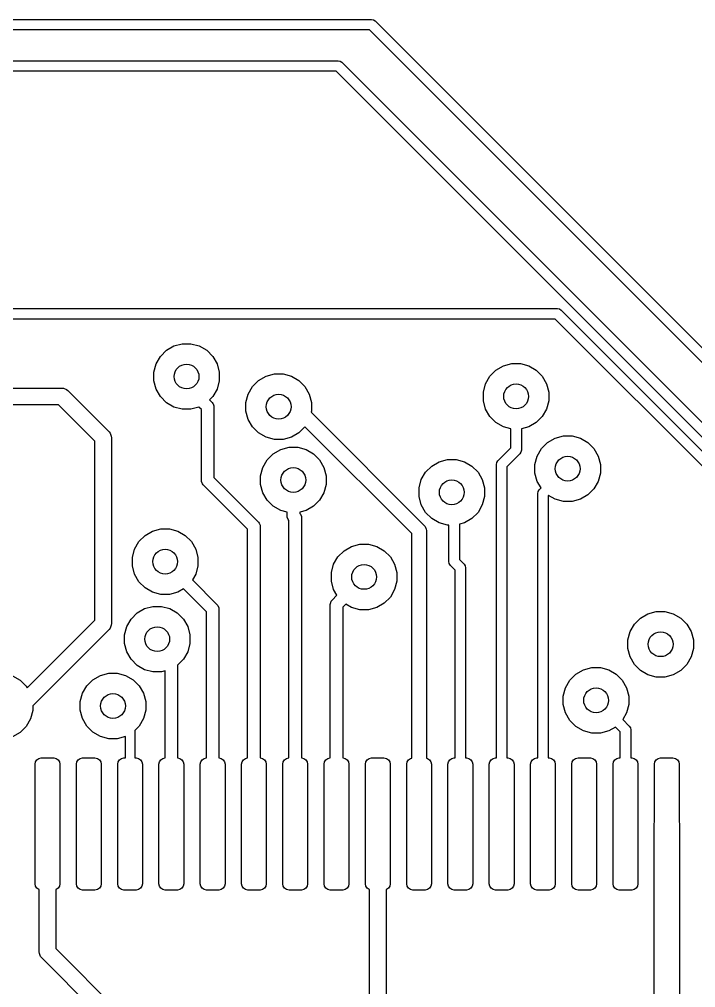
# Model space of a CAD drawing. Extents: x 0.98 to 8.13, y -3.46 to -0.83.
# Drawn here: x 4.8419 to 5.1643, y -2.3979 to -1.9365 of the extents above; entities that cross this region are included whole.
import ezdxf

# ---------------------------------------------------------------- set-up
doc = ezdxf.new("R2010")
doc.units = 0
doc.header["$MEASUREMENT"] = 0
doc.layers.add('BLACK', color=7, linetype='CONTINUOUS')

msp = doc.modelspace()

# ---------------------------------------------------------------- linework, layer by layer
at = {"layer": 'BLACK', "linetype": 'CONTINUOUS'}
for p, q in [((4.76181, -1.93648), (5.00984, -1.93648)), ((5.00984, -1.93648), (5.0108, -1.93667)), ((5.0108, -1.93667), (5.01161, -1.93721)), ((5.01161, -1.93721), (5.1975, -2.1231)), ((5.00881, -1.94148), (4.76181, -1.94148)), ((5.19397, -2.12664), (5.00881, -1.94148)), ((4.76181, -1.95616), (4.99395, -1.95616)), ((4.99395, -1.95616), (4.99491, -1.95635)), ((4.99491, -1.95635), (4.99572, -1.95689)), ((4.99572, -1.95689), (5.31673, -2.2779)), ((4.99292, -1.96116), (4.76181, -1.96116)), ((5.31246, -2.28071), (4.99292, -1.96116)), ((4.76181, -2.07427), (5.09843, -2.07427)), ((5.09843, -2.07427), (5.09938, -2.07446)), ((5.09938, -2.07446), (5.10019, -2.075)), ((5.10019, -2.075), (5.2872, -2.26201)), ((5.09739, -2.07927), (4.76181, -2.07927)), ((5.28293, -2.26482), (5.09739, -2.07927)), ((4.90913, -2.09707), (4.91203, -2.09417)), ((4.91203, -2.09417), (4.91559, -2.09211)), ((4.91559, -2.09211), (4.91957, -2.09105)), ((4.91957, -2.09105), (4.92368, -2.09105)), ((4.92368, -2.09105), (4.92765, -2.09211)), ((4.92765, -2.09211), (4.93121, -2.09417)), ((4.93121, -2.09417), (4.93411, -2.09707)), ((4.90707, -2.10063), (4.90913, -2.09707)), ((4.93411, -2.09707), (4.93617, -2.10063)), ((4.90601, -2.1046), (4.90707, -2.10063)), ((4.93617, -2.10063), (4.93723, -2.1046)), ((5.06625, -2.10655), (5.06915, -2.10365)), ((5.06915, -2.10365), (5.07271, -2.10159)), ((5.07271, -2.10159), (5.07668, -2.10053)), ((5.07668, -2.10053), (5.0808, -2.10053)), ((5.0808, -2.10053), (5.08477, -2.10159)), ((5.08477, -2.10159), (5.08833, -2.10365)), ((5.08833, -2.10365), (5.09123, -2.10655)), ((4.90601, -2.10872), (4.90601, -2.1046)), ((4.93723, -2.1046), (4.93723, -2.10872)), ((4.95306, -2.11148), (4.95596, -2.10857)), ((4.95596, -2.10857), (4.95952, -2.10651)), ((4.95952, -2.10651), (4.9635, -2.10545)), ((4.9635, -2.10545), (4.96761, -2.10545)), ((4.96761, -2.10545), (4.97158, -2.10651)), ((4.97158, -2.10651), (4.97514, -2.10857)), ((4.97514, -2.10857), (4.97804, -2.11148)), ((5.06419, -2.11012), (5.06625, -2.10655)), ((5.09123, -2.10655), (5.09329, -2.11012)), ((4.76162, -2.1122), (4.8622, -2.1122)), ((4.8622, -2.1122), (4.86297, -2.11228)), ((4.86297, -2.11228), (4.86439, -2.11287)), ((4.86439, -2.11287), (4.86499, -2.11336)), ((4.90707, -2.11269), (4.90601, -2.10872)), ((4.90913, -2.11625), (4.90707, -2.11269)), ((4.93617, -2.11269), (4.93411, -2.11625)), ((4.93723, -2.10872), (4.93617, -2.11269)), ((4.951, -2.11504), (4.95306, -2.11148)), ((4.97804, -2.11148), (4.9801, -2.11504)), ((5.06313, -2.11409), (5.06419, -2.11012)), ((5.09329, -2.11012), (5.09435, -2.11409)), ((4.86499, -2.11336), (4.88467, -2.13304)), ((4.91203, -2.11915), (4.90913, -2.11625)), ((4.93411, -2.11625), (4.93254, -2.11782)), ((4.94994, -2.11901), (4.951, -2.11504)), ((4.9801, -2.11504), (4.98116, -2.11901)), ((5.06313, -2.1182), (5.06313, -2.11409)), ((5.09435, -2.11409), (5.09435, -2.1182)), ((4.86057, -2.12008), (4.76162, -2.12008)), ((4.87795, -2.13746), (4.86057, -2.12008)), ((4.91559, -2.12121), (4.91203, -2.11915)), ((4.91957, -2.12227), (4.91559, -2.12121)), ((4.92368, -2.12227), (4.91957, -2.12227)), ((4.92749, -2.12125), (4.92368, -2.12227)), ((4.92868, -2.12245), (4.92749, -2.12125)), ((4.93254, -2.11782), (4.93381, -2.11909)), ((4.93381, -2.11909), (4.93418, -2.11954)), ((4.93418, -2.11954), (4.93427, -2.11976)), ((4.93427, -2.11976), (4.93463, -2.12062)), ((4.93463, -2.12062), (4.93468, -2.12121)), ((4.93468, -2.12121), (4.93468, -2.15485)), ((4.94994, -2.12312), (4.94994, -2.11901)), ((4.98116, -2.11901), (4.98116, -2.12312)), ((5.06419, -2.12217), (5.06313, -2.1182)), ((5.06625, -2.12573), (5.06419, -2.12217)), ((5.09329, -2.12217), (5.09123, -2.12573)), ((5.09435, -2.1182), (5.09329, -2.12217)), ((4.92868, -2.15609), (4.92868, -2.12245)), ((4.951, -2.12709), (4.94994, -2.12312)), ((4.98116, -2.12312), (4.98102, -2.12365)), ((4.98102, -2.12365), (5.03496, -2.17758)), ((5.06915, -2.12864), (5.06625, -2.12573)), ((5.09123, -2.12573), (5.08833, -2.12864)), ((4.95306, -2.13065), (4.951, -2.12709)), ((4.95596, -2.13356), (4.95306, -2.13065)), ((4.97804, -2.13065), (4.97514, -2.13356)), ((4.97807, -2.1306), (4.97804, -2.13065)), ((5.02898, -2.18151), (4.97807, -2.1306)), ((5.07271, -2.13069), (5.06915, -2.12864)), ((5.07624, -2.13164), (5.07271, -2.13069)), ((5.07624, -2.1407), (5.07624, -2.13164)), ((5.08477, -2.13069), (5.08124, -2.13164)), ((5.08124, -2.13164), (5.08124, -2.14173)), ((5.08833, -2.12864), (5.08477, -2.13069)), ((4.88467, -2.13304), (4.88516, -2.13364)), ((4.88516, -2.13364), (4.88516, -2.13364)), ((4.88516, -2.13364), (4.88575, -2.13506)), ((4.88575, -2.13506), (4.88583, -2.13583)), ((4.88583, -2.13583), (4.88583, -2.22441)), ((4.95952, -2.13561), (4.95596, -2.13356)), ((4.9635, -2.13668), (4.95952, -2.13561)), ((4.97158, -2.13561), (4.96761, -2.13668)), ((4.97514, -2.13356), (4.97158, -2.13561)), ((5.09376, -2.1381), (5.09732, -2.13604)), ((5.09732, -2.13604), (5.10129, -2.13498)), ((5.10129, -2.13498), (5.1054, -2.13498)), ((5.1054, -2.13498), (5.10937, -2.13604)), ((5.10937, -2.13604), (5.11293, -2.1381)), ((4.87795, -2.22278), (4.87795, -2.13746)), ((4.96761, -2.13668), (4.9635, -2.13668)), ((4.96652, -2.14144), (4.9705, -2.14038)), ((4.9705, -2.14038), (4.97461, -2.14038)), ((4.97461, -2.14038), (4.97858, -2.14144)), ((5.07008, -2.14685), (5.07624, -2.1407)), ((5.09085, -2.141), (5.09376, -2.1381)), ((5.11293, -2.1381), (5.11584, -2.141)), ((4.96006, -2.1464), (4.96296, -2.1435)), ((4.96296, -2.1435), (4.96652, -2.14144)), ((4.97858, -2.14144), (4.98214, -2.1435)), ((4.98214, -2.1435), (4.98504, -2.1464)), ((5.08051, -2.1435), (5.07435, -2.14966)), ((5.08105, -2.14269), (5.08051, -2.1435)), ((5.08124, -2.14173), (5.08105, -2.14269)), ((5.08105, -2.14269), (5.08105, -2.14269)), ((5.08773, -2.14854), (5.0888, -2.14456)), ((5.0888, -2.14456), (5.09085, -2.141)), ((5.11584, -2.141), (5.1179, -2.14456)), ((5.1179, -2.14456), (5.11896, -2.14854)), ((4.95694, -2.15394), (4.958, -2.14996)), ((4.958, -2.14996), (4.96006, -2.1464)), ((4.98504, -2.1464), (4.9871, -2.14996)), ((4.9871, -2.14996), (4.98816, -2.15394)), ((5.03559, -2.15224), (5.0385, -2.14933)), ((5.0385, -2.14933), (5.04206, -2.14728)), ((5.04206, -2.14728), (5.04603, -2.14621)), ((5.04603, -2.14621), (5.05014, -2.14621)), ((5.05014, -2.14621), (5.05411, -2.14728)), ((5.05411, -2.14728), (5.05767, -2.14933)), ((5.05767, -2.14933), (5.06058, -2.15224)), ((5.06935, -2.14862), (5.06954, -2.14767)), ((5.06935, -2.28839), (5.06935, -2.14862)), ((5.06954, -2.14767), (5.07008, -2.14685)), ((5.07435, -2.14966), (5.07435, -2.28839)), ((5.08773, -2.15265), (5.08773, -2.14854)), ((5.11896, -2.14854), (5.11896, -2.15265)), ((4.95694, -2.15805), (4.95694, -2.15394)), ((4.98816, -2.15394), (4.98816, -2.15805)), ((5.03353, -2.1558), (5.03559, -2.15224)), ((5.06058, -2.15224), (5.06263, -2.1558)), ((5.0888, -2.15662), (5.08773, -2.15265)), ((5.11896, -2.15265), (5.1179, -2.15662)), ((4.92874, -2.15668), (4.92868, -2.15609)), ((4.92919, -2.15776), (4.92874, -2.15668)), ((4.92956, -2.15822), (4.92919, -2.15776)), ((4.95074, -2.17939), (4.92956, -2.15822)), ((4.93468, -2.15485), (4.95586, -2.17603)), ((4.958, -2.16202), (4.95694, -2.15805)), ((4.98816, -2.15805), (4.9871, -2.16202)), ((5.03247, -2.15977), (5.03353, -2.1558)), ((5.06263, -2.1558), (5.0637, -2.15977)), ((5.09062, -2.15978), (5.0888, -2.15662)), ((5.1179, -2.15662), (5.11584, -2.16018)), ((4.96006, -2.16558), (4.958, -2.16202)), ((4.9871, -2.16202), (4.98504, -2.16558)), ((5.03247, -2.16388), (5.03247, -2.15977)), ((5.03353, -2.16785), (5.03247, -2.16388)), ((5.0637, -2.16388), (5.06263, -2.16785)), ((5.0637, -2.15977), (5.0637, -2.16388)), ((5.08904, -2.1624), (5.08923, -2.16144)), ((5.08904, -2.28839), (5.08904, -2.1624)), ((5.08923, -2.16144), (5.08977, -2.16063)), ((5.08977, -2.16063), (5.09062, -2.15978)), ((5.09416, -2.16331), (5.09404, -2.16344)), ((5.09404, -2.16344), (5.09404, -2.28839)), ((5.09732, -2.16514), (5.09416, -2.16331)), ((5.11293, -2.16308), (5.10937, -2.16514)), ((5.11584, -2.16018), (5.11293, -2.16308)), ((4.96296, -2.16848), (4.96006, -2.16558)), ((4.96652, -2.17054), (4.96296, -2.16848)), ((4.98214, -2.16848), (4.97858, -2.17054)), ((4.98504, -2.16558), (4.98214, -2.16848)), ((5.03559, -2.17141), (5.03353, -2.16785)), ((5.06263, -2.16785), (5.06058, -2.17141)), ((5.10129, -2.1662), (5.09732, -2.16514)), ((5.1054, -2.1662), (5.10129, -2.1662)), ((5.10937, -2.16514), (5.1054, -2.1662)), ((4.96955, -2.17135), (4.96652, -2.17054)), ((4.96955, -2.17312), (4.96955, -2.17135)), ((4.96961, -2.1737), (4.96955, -2.17312)), ((4.97858, -2.17054), (4.97555, -2.17135)), ((4.97555, -2.17135), (4.97555, -2.17188)), ((4.97555, -2.17188), (4.97592, -2.17233)), ((4.97592, -2.17233), (4.97637, -2.17341)), ((5.0385, -2.17432), (5.03559, -2.17141)), ((5.06058, -2.17141), (5.05767, -2.17432)), ((4.95586, -2.17603), (4.95623, -2.17648)), ((4.95623, -2.17648), (4.95668, -2.17756)), ((4.95668, -2.17756), (4.95674, -2.17815)), ((4.97006, -2.17478), (4.96961, -2.1737)), ((4.97043, -2.17523), (4.97006, -2.17478)), ((4.97043, -2.2884), (4.97043, -2.17523)), ((4.97637, -2.17341), (4.97643, -2.17399)), ((4.97643, -2.17399), (4.97643, -2.2884)), ((5.03496, -2.17758), (5.03539, -2.17811)), ((5.04206, -2.17637), (5.0385, -2.17432)), ((5.04603, -2.17744), (5.04206, -2.17637)), ((5.04671, -2.17744), (5.04603, -2.17744)), ((5.04671, -2.19488), (5.04671, -2.17744)), ((5.05411, -2.17637), (5.05171, -2.17702)), ((5.05171, -2.17702), (5.05171, -2.19385)), ((5.05767, -2.17432), (5.05411, -2.17637)), ((4.89892, -2.1853), (4.90183, -2.18239)), ((4.90183, -2.18239), (4.90539, -2.18033)), ((4.90539, -2.18033), (4.90936, -2.17927)), ((4.90936, -2.17927), (4.91347, -2.17927)), ((4.91347, -2.17927), (4.91744, -2.18033)), ((4.91744, -2.18033), (4.921, -2.18239)), ((4.921, -2.18239), (4.92391, -2.1853)), ((4.95074, -2.2884), (4.95074, -2.17939)), ((4.95674, -2.17815), (4.95674, -2.2884)), ((5.02898, -2.28849), (5.02898, -2.18151)), ((5.03539, -2.17811), (5.03591, -2.17937)), ((5.03591, -2.17937), (5.03598, -2.18006)), ((5.03598, -2.18006), (5.03598, -2.28849)), ((4.89687, -2.18886), (4.89892, -2.1853)), ((4.92391, -2.1853), (4.92597, -2.18886)), ((5.00026, -2.18761), (5.00423, -2.18655)), ((5.00423, -2.18655), (5.00834, -2.18655)), ((5.00834, -2.18655), (5.01231, -2.18761)), ((4.8958, -2.19283), (4.89687, -2.18886)), ((4.92597, -2.18886), (4.92703, -2.19283)), ((4.99379, -2.19258), (4.9967, -2.18967)), ((4.9967, -2.18967), (5.00026, -2.18761)), ((5.01231, -2.18761), (5.01587, -2.18967)), ((5.01587, -2.18967), (5.01878, -2.19258)), ((4.8958, -2.19694), (4.8958, -2.19283)), ((4.92703, -2.19283), (4.92703, -2.19694)), ((4.99067, -2.20011), (4.99173, -2.19614)), ((4.99173, -2.19614), (4.99379, -2.19258)), ((5.01878, -2.19258), (5.02083, -2.19614)), ((5.02083, -2.19614), (5.0219, -2.20011)), ((5.0469, -2.19584), (5.04671, -2.19488)), ((5.04744, -2.19665), (5.0469, -2.19584)), ((5.05171, -2.19385), (5.05393, -2.19607)), ((5.05393, -2.19607), (5.05448, -2.19688)), ((4.89687, -2.20091), (4.8958, -2.19694)), ((4.92703, -2.19694), (4.92597, -2.20091)), ((4.99067, -2.20422), (4.99067, -2.20011)), ((5.0219, -2.20011), (5.0219, -2.20422)), ((5.04967, -2.19887), (5.04744, -2.19665)), ((5.04967, -2.28839), (5.04967, -2.19887)), ((5.05448, -2.19688), (5.05467, -2.19783)), ((5.05467, -2.19783), (5.05467, -2.28839)), ((4.89892, -2.20447), (4.89687, -2.20091)), ((4.90183, -2.20738), (4.89892, -2.20447)), ((4.92597, -2.20091), (4.9244, -2.20362)), ((4.9244, -2.20362), (4.93618, -2.2154)), ((4.99173, -2.20819), (4.99067, -2.20422)), ((5.0219, -2.20422), (5.02083, -2.20819)), ((4.90539, -2.20943), (4.90183, -2.20738)), ((4.90936, -2.2105), (4.90539, -2.20943)), ((4.91744, -2.20943), (4.91347, -2.2105)), ((4.92016, -2.20786), (4.91744, -2.20943)), ((4.93106, -2.21876), (4.92016, -2.20786)), ((4.9933, -2.2109), (4.99173, -2.20819)), ((5.02083, -2.20819), (5.01878, -2.21175)), ((4.91347, -2.2105), (4.90936, -2.2105)), ((4.99017, -2.21475), (4.99062, -2.21367)), ((4.99062, -2.21367), (4.99099, -2.21322)), ((4.99099, -2.21322), (4.9933, -2.2109)), ((5.01587, -2.21466), (5.01231, -2.21671)), ((5.01878, -2.21175), (5.01587, -2.21466)), ((4.89805, -2.21932), (4.90161, -2.21727)), ((4.90161, -2.21727), (4.90558, -2.2162)), ((4.90558, -2.2162), (4.90969, -2.2162)), ((4.90969, -2.2162), (4.91366, -2.21727)), ((4.91366, -2.21727), (4.91722, -2.21932)), ((4.93106, -2.2884), (4.93106, -2.21876)), ((4.93618, -2.2154), (4.93655, -2.21585)), ((4.93655, -2.21585), (4.937, -2.21693)), ((4.937, -2.21693), (4.93706, -2.21752)), ((4.93706, -2.21752), (4.93706, -2.2884)), ((4.99011, -2.21534), (4.99017, -2.21475)), ((4.99011, -2.2884), (4.99011, -2.21534)), ((4.99754, -2.21515), (4.99611, -2.21658)), ((4.99611, -2.21658), (4.99611, -2.2884)), ((5.00026, -2.21671), (4.99754, -2.21515)), ((5.00423, -2.21778), (5.00026, -2.21671)), ((5.00834, -2.21778), (5.00423, -2.21778)), ((5.01231, -2.21671), (5.00834, -2.21778)), ((5.14161, -2.2197), (5.14558, -2.21864)), ((5.14558, -2.21864), (5.14969, -2.21864)), ((5.14969, -2.21864), (5.15366, -2.2197)), ((4.84567, -2.25506), (4.87795, -2.22278)), ((4.89308, -2.22579), (4.89514, -2.22223)), ((4.89514, -2.22223), (4.89805, -2.21932)), ((4.91722, -2.21932), (4.92013, -2.22223)), ((4.92013, -2.22223), (4.92218, -2.22579)), ((5.13514, -2.22467), (5.13805, -2.22176)), ((5.13805, -2.22176), (5.14161, -2.2197)), ((5.15366, -2.2197), (5.15722, -2.22176)), ((5.15722, -2.22176), (5.16013, -2.22467)), ((4.88467, -2.22719), (4.84829, -2.26358)), ((4.88516, -2.2266), (4.88467, -2.22719)), ((4.88575, -2.22518), (4.88516, -2.2266)), ((4.88583, -2.22441), (4.88575, -2.22518)), ((4.89202, -2.22976), (4.89308, -2.22579)), ((4.92218, -2.22579), (4.92325, -2.22976)), ((5.13202, -2.2322), (5.13309, -2.22823)), ((5.13309, -2.22823), (5.13514, -2.22467)), ((5.16013, -2.22467), (5.16219, -2.22823)), ((5.16219, -2.22823), (5.16325, -2.2322)), ((4.89202, -2.23387), (4.89202, -2.22976)), ((4.92325, -2.22976), (4.92325, -2.23387)), ((5.13202, -2.23631), (5.13202, -2.2322)), ((5.16325, -2.2322), (5.16325, -2.23631)), ((4.89308, -2.23784), (4.89202, -2.23387)), ((4.92325, -2.23387), (4.92218, -2.23784)), ((5.13309, -2.24028), (5.13202, -2.23631)), ((5.16325, -2.23631), (5.16219, -2.24028)), ((4.89514, -2.2414), (4.89308, -2.23784)), ((4.89805, -2.24431), (4.89514, -2.2414)), ((4.92013, -2.2414), (4.91737, -2.24416)), ((4.92218, -2.23784), (4.92013, -2.2414)), ((5.13514, -2.24384), (5.13309, -2.24028)), ((5.16219, -2.24028), (5.16013, -2.24384)), ((4.90161, -2.24636), (4.89805, -2.24431)), ((4.90558, -2.24743), (4.90161, -2.24636)), ((4.91137, -2.24698), (4.90969, -2.24743)), ((4.91137, -2.2884), (4.91137, -2.24698)), ((4.91737, -2.24416), (4.91737, -2.2884)), ((5.10729, -2.24847), (5.11085, -2.24642)), ((5.11085, -2.24642), (5.11482, -2.24535)), ((5.11482, -2.24535), (5.11893, -2.24535)), ((5.11893, -2.24535), (5.1229, -2.24642)), ((5.1229, -2.24642), (5.12646, -2.24847)), ((5.13805, -2.24675), (5.13514, -2.24384)), ((5.14161, -2.2488), (5.13805, -2.24675)), ((5.15722, -2.24675), (5.15366, -2.2488)), ((5.16013, -2.24384), (5.15722, -2.24675)), ((4.8387, -2.24923), (4.84226, -2.25129)), ((4.84226, -2.25129), (4.84517, -2.25419)), ((4.87405, -2.25406), (4.87695, -2.25115)), ((4.87695, -2.25115), (4.88051, -2.2491)), ((4.88051, -2.2491), (4.88449, -2.24803)), ((4.88449, -2.24803), (4.8886, -2.24803)), ((4.8886, -2.24803), (4.89257, -2.2491)), ((4.89257, -2.2491), (4.89613, -2.25115)), ((4.89613, -2.25115), (4.89903, -2.25406)), ((4.90969, -2.24743), (4.90558, -2.24743)), ((5.10233, -2.25494), (5.10438, -2.25138)), ((5.10438, -2.25138), (5.10729, -2.24847)), ((5.12646, -2.24847), (5.12937, -2.25138)), ((5.12937, -2.25138), (5.13142, -2.25494)), ((5.14558, -2.24987), (5.14161, -2.2488)), ((5.14969, -2.24987), (5.14558, -2.24987)), ((5.15366, -2.2488), (5.14969, -2.24987)), ((4.84517, -2.25419), (4.84567, -2.25506)), ((4.87199, -2.25762), (4.87405, -2.25406)), ((4.89903, -2.25406), (4.90109, -2.25762)), ((5.10126, -2.25891), (5.10233, -2.25494)), ((5.13142, -2.25494), (5.13249, -2.25891)), ((4.87093, -2.26159), (4.87199, -2.25762)), ((4.90109, -2.25762), (4.90215, -2.26159)), ((5.10126, -2.26302), (5.10126, -2.25891)), ((5.13249, -2.25891), (5.13249, -2.26302)), ((4.84829, -2.26358), (4.84829, -2.26584)), ((4.87093, -2.2657), (4.87093, -2.26159)), ((4.90215, -2.26159), (4.90215, -2.2657)), ((5.10233, -2.26699), (5.10126, -2.26302)), ((5.13249, -2.26302), (5.13142, -2.26699)), ((4.84723, -2.26981), (4.84517, -2.27337)), ((4.84829, -2.26584), (4.84723, -2.26981)), ((4.87199, -2.26967), (4.87093, -2.2657)), ((4.87405, -2.27324), (4.87199, -2.26967)), ((4.90109, -2.26967), (4.89903, -2.27324)), ((4.90215, -2.2657), (4.90109, -2.26967)), ((5.10438, -2.27055), (5.10233, -2.26699)), ((5.13142, -2.26699), (5.1296, -2.27015)), ((4.84517, -2.27337), (4.84226, -2.27627)), ((4.87695, -2.27614), (4.87405, -2.27324)), ((4.89903, -2.27324), (4.89694, -2.27533)), ((5.10729, -2.27346), (5.10438, -2.27055)), ((5.11085, -2.27552), (5.10729, -2.27346)), ((5.12606, -2.27369), (5.1229, -2.27552)), ((5.12841, -2.27603), (5.12606, -2.27369)), ((5.1296, -2.27015), (5.13267, -2.27323)), ((5.13267, -2.27323), (5.13322, -2.27404)), ((5.13322, -2.27404), (5.13341, -2.275)), ((4.84226, -2.27627), (4.8387, -2.27833)), ((4.88051, -2.2782), (4.87695, -2.27614)), ((4.88449, -2.27926), (4.88051, -2.2782)), ((4.8886, -2.27926), (4.88449, -2.27926)), ((4.89244, -2.27823), (4.8886, -2.27926)), ((4.89244, -2.28839), (4.89244, -2.27823)), ((4.89694, -2.27533), (4.89694, -2.28839)), ((5.11482, -2.27658), (5.11085, -2.27552)), ((5.11893, -2.27658), (5.11482, -2.27658)), ((5.1229, -2.27552), (5.11893, -2.27658)), ((5.12841, -2.28839), (5.12841, -2.27603)), ((5.13341, -2.275), (5.13341, -2.28839)), ((4.85123, -2.28861), (4.85236, -2.28839)), ((4.85236, -2.28839), (4.85827, -2.28839)), ((4.85827, -2.28839), (4.8594, -2.28861)), ((4.87092, -2.28861), (4.87205, -2.28839)), ((4.87205, -2.28839), (4.87795, -2.28839)), ((4.87795, -2.28839), (4.87908, -2.28861)), ((4.8906, -2.28861), (4.89173, -2.28839)), ((4.89173, -2.28839), (4.89244, -2.28839)), ((4.89694, -2.28839), (4.89764, -2.28839)), ((4.89764, -2.28839), (4.89877, -2.28861)), ((4.91029, -2.28861), (4.91137, -2.2884)), ((4.91737, -2.2884), (4.91845, -2.28861)), ((4.92997, -2.28861), (4.93106, -2.2884)), ((4.93706, -2.2884), (4.93814, -2.28861)), ((4.94966, -2.28861), (4.95074, -2.2884)), ((4.95674, -2.2884), (4.95782, -2.28861)), ((4.96934, -2.28861), (4.97043, -2.2884)), ((4.97643, -2.2884), (4.97751, -2.28861)), ((4.98903, -2.28861), (4.99011, -2.2884)), ((4.99611, -2.2884), (4.99719, -2.28861)), ((5.00871, -2.28861), (5.00984, -2.28839)), ((5.00984, -2.28839), (5.01575, -2.28839)), ((5.01575, -2.28839), (5.01688, -2.28861)), ((5.0284, -2.28861), (5.02898, -2.28849)), ((5.03598, -2.28849), (5.03656, -2.28861)), ((5.04808, -2.28861), (5.04921, -2.28839)), ((5.04921, -2.28839), (5.04967, -2.28839)), ((5.05467, -2.28839), (5.05512, -2.28839)), ((5.05512, -2.28839), (5.05625, -2.28861)), ((5.06777, -2.28861), (5.0689, -2.28839)), ((5.0689, -2.28839), (5.06935, -2.28839)), ((5.07435, -2.28839), (5.0748, -2.28839)), ((5.0748, -2.28839), (5.07593, -2.28861)), ((5.08745, -2.28861), (5.08858, -2.28839)), ((5.08858, -2.28839), (5.08904, -2.28839)), ((5.09404, -2.28839), (5.09449, -2.28839)), ((5.09449, -2.28839), (5.09562, -2.28861)), ((5.10714, -2.28861), (5.10827, -2.28839)), ((5.10827, -2.28839), (5.11417, -2.28839)), ((5.11417, -2.28839), (5.1153, -2.28861)), ((5.12682, -2.28861), (5.12795, -2.28839)), ((5.12795, -2.28839), (5.12841, -2.28839)), ((5.13341, -2.28839), (5.13386, -2.28839)), ((5.13386, -2.28839), (5.13499, -2.28861)), ((5.14651, -2.28861), (5.14764, -2.28839)), ((5.14764, -2.28839), (5.15354, -2.28839)), ((5.15354, -2.28839), (5.15467, -2.28861)), ((4.84941, -2.29134), (4.84963, -2.29021)), ((4.84941, -2.34843), (4.84941, -2.29134)), ((4.84963, -2.29021), (4.85027, -2.28925)), ((4.85027, -2.28925), (4.85123, -2.28861)), ((4.8594, -2.28861), (4.86036, -2.28925)), ((4.86036, -2.28925), (4.861, -2.29021)), ((4.861, -2.29021), (4.86122, -2.29134)), ((4.86122, -2.29134), (4.86122, -2.34843)), ((4.86909, -2.29134), (4.86932, -2.29021)), ((4.86909, -2.34843), (4.86909, -2.29134)), ((4.86932, -2.29021), (4.86996, -2.28925)), ((4.86996, -2.28925), (4.87092, -2.28861)), ((4.87908, -2.28861), (4.88004, -2.28925)), ((4.88004, -2.28925), (4.88068, -2.29021)), ((4.88068, -2.29021), (4.88091, -2.29134)), ((4.88091, -2.29134), (4.88091, -2.34843)), ((4.88878, -2.29134), (4.889, -2.29021)), ((4.88878, -2.34843), (4.88878, -2.29134)), ((4.889, -2.29021), (4.88964, -2.28925)), ((4.88964, -2.28925), (4.8906, -2.28861)), ((4.89877, -2.28861), (4.89973, -2.28925)), ((4.89973, -2.28925), (4.90037, -2.29021)), ((4.90037, -2.29021), (4.90059, -2.29134)), ((4.90059, -2.29134), (4.90059, -2.34843)), ((4.90846, -2.29134), (4.90869, -2.29021)), ((4.90846, -2.34843), (4.90846, -2.29134)), ((4.90869, -2.29021), (4.90933, -2.28925)), ((4.90933, -2.28925), (4.91029, -2.28861)), ((4.91845, -2.28861), (4.91941, -2.28925)), ((4.91941, -2.28925), (4.92005, -2.29021)), ((4.92005, -2.29021), (4.92028, -2.29134)), ((4.92028, -2.29134), (4.92028, -2.34843)), ((4.92815, -2.29134), (4.92837, -2.29021)), ((4.92815, -2.34843), (4.92815, -2.29134)), ((4.92837, -2.29021), (4.92901, -2.28925)), ((4.92901, -2.28925), (4.92997, -2.28861)), ((4.93814, -2.28861), (4.9391, -2.28925)), ((4.9391, -2.28925), (4.93974, -2.29021)), ((4.93974, -2.29021), (4.93996, -2.29134)), ((4.93996, -2.29134), (4.93996, -2.34843)), ((4.94783, -2.29134), (4.94806, -2.29021)), ((4.94783, -2.34843), (4.94783, -2.29134)), ((4.94806, -2.29021), (4.9487, -2.28925)), ((4.9487, -2.28925), (4.94966, -2.28861)), ((4.95782, -2.28861), (4.95878, -2.28925)), ((4.95878, -2.28925), (4.95942, -2.29021)), ((4.95942, -2.29021), (4.95965, -2.29134)), ((4.95965, -2.29134), (4.95965, -2.34843)), ((4.96752, -2.29134), (4.96774, -2.29021)), ((4.96752, -2.34843), (4.96752, -2.29134)), ((4.96774, -2.29021), (4.96838, -2.28925)), ((4.96838, -2.28925), (4.96934, -2.28861)), ((4.97751, -2.28861), (4.97847, -2.28925)), ((4.97847, -2.28925), (4.97911, -2.29021)), ((4.97911, -2.29021), (4.97933, -2.29134)), ((4.97933, -2.29134), (4.97933, -2.34843)), ((4.9872, -2.29134), (4.98743, -2.29021)), ((4.9872, -2.34843), (4.9872, -2.29134)), ((4.98743, -2.29021), (4.98807, -2.28925)), ((4.98807, -2.28925), (4.98903, -2.28861)), ((4.99719, -2.28861), (4.99815, -2.28925)), ((4.99815, -2.28925), (4.99879, -2.29021)), ((4.99879, -2.29021), (4.99902, -2.29134)), ((4.99902, -2.29134), (4.99902, -2.34843)), ((5.00689, -2.29134), (5.00711, -2.29021)), ((5.00689, -2.34843), (5.00689, -2.29134)), ((5.00711, -2.29021), (5.00775, -2.28925)), ((5.00775, -2.28925), (5.00871, -2.28861)), ((5.01688, -2.28861), (5.01784, -2.28925)), ((5.01784, -2.28925), (5.01848, -2.29021)), ((5.01848, -2.29021), (5.0187, -2.29134)), ((5.0187, -2.29134), (5.0187, -2.34843)), ((5.02657, -2.29134), (5.0268, -2.29021)), ((5.02657, -2.34843), (5.02657, -2.29134)), ((5.0268, -2.29021), (5.02744, -2.28925)), ((5.02744, -2.28925), (5.0284, -2.28861)), ((5.03656, -2.28861), (5.03752, -2.28925)), ((5.03752, -2.28925), (5.03816, -2.29021)), ((5.03816, -2.29021), (5.03839, -2.29134)), ((5.03839, -2.29134), (5.03839, -2.34843)), ((5.04626, -2.29134), (5.04648, -2.29021)), ((5.04626, -2.34843), (5.04626, -2.29134)), ((5.04648, -2.29021), (5.04712, -2.28925)), ((5.04712, -2.28925), (5.04808, -2.28861)), ((5.05625, -2.28861), (5.05721, -2.28925)), ((5.05721, -2.28925), (5.05785, -2.29021)), ((5.05785, -2.29021), (5.05807, -2.29134)), ((5.05807, -2.29134), (5.05807, -2.34843)), ((5.06594, -2.29134), (5.06617, -2.29021)), ((5.06594, -2.34843), (5.06594, -2.29134)), ((5.06617, -2.29021), (5.06681, -2.28925)), ((5.06681, -2.28925), (5.06777, -2.28861)), ((5.07593, -2.28861), (5.07689, -2.28925)), ((5.07689, -2.28925), (5.07753, -2.29021)), ((5.07753, -2.29021), (5.07776, -2.29134)), ((5.07776, -2.29134), (5.07776, -2.34843)), ((5.08563, -2.29134), (5.08585, -2.29021)), ((5.08563, -2.34843), (5.08563, -2.29134)), ((5.08585, -2.29021), (5.08649, -2.28925)), ((5.08649, -2.28925), (5.08745, -2.28861)), ((5.09562, -2.28861), (5.09658, -2.28925)), ((5.09658, -2.28925), (5.09722, -2.29021)), ((5.09722, -2.29021), (5.09744, -2.29134)), ((5.09744, -2.29134), (5.09744, -2.34843)), ((5.10531, -2.29134), (5.10554, -2.29021)), ((5.10531, -2.34843), (5.10531, -2.29134)), ((5.10554, -2.29021), (5.10618, -2.28925)), ((5.10618, -2.28925), (5.10714, -2.28861)), ((5.1153, -2.28861), (5.11626, -2.28925)), ((5.11626, -2.28925), (5.1169, -2.29021)), ((5.1169, -2.29021), (5.11713, -2.29134)), ((5.11713, -2.29134), (5.11713, -2.34843)), ((5.125, -2.29134), (5.12522, -2.29021)), ((5.125, -2.34843), (5.125, -2.29134)), ((5.12522, -2.29021), (5.12586, -2.28925)), ((5.12586, -2.28925), (5.12682, -2.28861)), ((5.13499, -2.28861), (5.13595, -2.28925)), ((5.13595, -2.28925), (5.13659, -2.29021)), ((5.13659, -2.29021), (5.13681, -2.29134)), ((5.13681, -2.29134), (5.13681, -2.34843)), ((5.14469, -2.29134), (5.14491, -2.29021)), ((5.14469, -2.31892), (5.14469, -2.29134)), ((5.14491, -2.29021), (5.14555, -2.28925)), ((5.14555, -2.28925), (5.14651, -2.28861)), ((5.15467, -2.28861), (5.15563, -2.28925)), ((5.15563, -2.28925), (5.15627, -2.29021)), ((5.15627, -2.29021), (5.1565, -2.29134)), ((5.1565, -2.29134), (5.1565, -2.31892)), ((5.14459, -2.31988), (5.14469, -2.31892)), ((5.14459, -2.40598), (5.14459, -2.31988)), ((5.1565, -2.31892), (5.15659, -2.31988)), ((5.15659, -2.31988), (5.15659, -2.40846)), ((4.84963, -2.34956), (4.84941, -2.34843)), ((4.86122, -2.34843), (4.861, -2.34956)), ((4.86932, -2.34956), (4.86909, -2.34843)), ((4.88091, -2.34843), (4.88068, -2.34956)), ((4.889, -2.34956), (4.88878, -2.34843)), ((4.90059, -2.34843), (4.90037, -2.34956)), ((4.90869, -2.34956), (4.90846, -2.34843)), ((4.92028, -2.34843), (4.92005, -2.34956)), ((4.92837, -2.34956), (4.92815, -2.34843)), ((4.93996, -2.34843), (4.93974, -2.34956)), ((4.94806, -2.34956), (4.94783, -2.34843)), ((4.95965, -2.34843), (4.95942, -2.34956)), ((4.96774, -2.34956), (4.96752, -2.34843)), ((4.97933, -2.34843), (4.97911, -2.34956)), ((4.98743, -2.34956), (4.9872, -2.34843)), ((4.99902, -2.34843), (4.99879, -2.34956)), ((5.00711, -2.34956), (5.00689, -2.34843)), ((5.0187, -2.34843), (5.01848, -2.34956)), ((5.0268, -2.34956), (5.02657, -2.34843)), ((5.03839, -2.34843), (5.03816, -2.34956)), ((5.04648, -2.34956), (5.04626, -2.34843)), ((5.05807, -2.34843), (5.05785, -2.34956)), ((5.06617, -2.34956), (5.06594, -2.34843)), ((5.07776, -2.34843), (5.07753, -2.34956)), ((5.08585, -2.34956), (5.08563, -2.34843)), ((5.09744, -2.34843), (5.09722, -2.34956)), ((5.10554, -2.34956), (5.10531, -2.34843)), ((5.11713, -2.34843), (5.1169, -2.34956)), ((5.12522, -2.34956), (5.125, -2.34843)), ((5.13681, -2.34843), (5.13659, -2.34956)), ((4.85027, -2.35051), (4.84963, -2.34956)), ((4.85123, -2.35115), (4.85027, -2.35051)), ((4.85138, -2.35118), (4.85123, -2.35115)), ((4.85138, -2.3808), (4.85138, -2.35118)), ((4.8594, -2.35115), (4.85925, -2.35118)), ((4.85925, -2.35118), (4.85925, -2.37917)), ((4.86036, -2.35051), (4.8594, -2.35115)), ((4.861, -2.34956), (4.86036, -2.35051)), ((4.86996, -2.35051), (4.86932, -2.34956)), ((4.87092, -2.35115), (4.86996, -2.35051)), ((4.87205, -2.35138), (4.87092, -2.35115)), ((4.87795, -2.35138), (4.87205, -2.35138)), ((4.87908, -2.35115), (4.87795, -2.35138)), ((4.88004, -2.35051), (4.87908, -2.35115)), ((4.88068, -2.34956), (4.88004, -2.35051)), ((4.88964, -2.35051), (4.889, -2.34956)), ((4.8906, -2.35115), (4.88964, -2.35051)), ((4.89173, -2.35138), (4.8906, -2.35115)), ((4.89764, -2.35138), (4.89173, -2.35138)), ((4.89877, -2.35115), (4.89764, -2.35138)), ((4.89973, -2.35051), (4.89877, -2.35115)), ((4.90037, -2.34956), (4.89973, -2.35051)), ((4.90933, -2.35051), (4.90869, -2.34956)), ((4.91029, -2.35115), (4.90933, -2.35051)), ((4.91142, -2.35138), (4.91029, -2.35115)), ((4.91732, -2.35138), (4.91142, -2.35138)), ((4.91845, -2.35115), (4.91732, -2.35138)), ((4.91941, -2.35051), (4.91845, -2.35115)), ((4.92005, -2.34956), (4.91941, -2.35051)), ((4.92901, -2.35051), (4.92837, -2.34956)), ((4.92997, -2.35115), (4.92901, -2.35051)), ((4.9311, -2.35138), (4.92997, -2.35115)), ((4.93701, -2.35138), (4.9311, -2.35138)), ((4.93814, -2.35115), (4.93701, -2.35138)), ((4.9391, -2.35051), (4.93814, -2.35115)), ((4.93974, -2.34956), (4.9391, -2.35051)), ((4.9487, -2.35051), (4.94806, -2.34956)), ((4.94966, -2.35115), (4.9487, -2.35051)), ((4.95079, -2.35138), (4.94966, -2.35115)), ((4.95669, -2.35138), (4.95079, -2.35138)), ((4.95782, -2.35115), (4.95669, -2.35138)), ((4.95878, -2.35051), (4.95782, -2.35115)), ((4.95942, -2.34956), (4.95878, -2.35051)), ((4.96838, -2.35051), (4.96774, -2.34956)), ((4.96934, -2.35115), (4.96838, -2.35051)), ((4.97047, -2.35138), (4.96934, -2.35115)), ((4.97638, -2.35138), (4.97047, -2.35138)), ((4.97751, -2.35115), (4.97638, -2.35138)), ((4.97847, -2.35051), (4.97751, -2.35115)), ((4.97911, -2.34956), (4.97847, -2.35051)), ((4.98807, -2.35051), (4.98743, -2.34956)), ((4.98903, -2.35115), (4.98807, -2.35051)), ((4.99016, -2.35138), (4.98903, -2.35115)), ((4.99606, -2.35138), (4.99016, -2.35138)), ((4.99719, -2.35115), (4.99606, -2.35138)), ((4.99815, -2.35051), (4.99719, -2.35115)), ((4.99879, -2.34956), (4.99815, -2.35051)), ((5.00775, -2.35051), (5.00711, -2.34956)), ((5.00871, -2.35115), (5.00775, -2.35051)), ((5.00886, -2.35118), (5.00871, -2.35115)), ((5.00886, -2.67258), (5.00886, -2.35118)), ((5.01688, -2.35115), (5.01673, -2.35118)), ((5.01673, -2.35118), (5.01673, -2.67421)), ((5.01784, -2.35051), (5.01688, -2.35115)), ((5.01848, -2.34956), (5.01784, -2.35051)), ((5.02744, -2.35051), (5.0268, -2.34956)), ((5.0284, -2.35115), (5.02744, -2.35051)), ((5.02953, -2.35138), (5.0284, -2.35115)), ((5.03543, -2.35138), (5.02953, -2.35138)), ((5.03656, -2.35115), (5.03543, -2.35138)), ((5.03752, -2.35051), (5.03656, -2.35115)), ((5.03816, -2.34956), (5.03752, -2.35051)), ((5.04712, -2.35051), (5.04648, -2.34956)), ((5.04808, -2.35115), (5.04712, -2.35051)), ((5.04921, -2.35138), (5.04808, -2.35115)), ((5.05512, -2.35138), (5.04921, -2.35138)), ((5.05625, -2.35115), (5.05512, -2.35138)), ((5.05721, -2.35051), (5.05625, -2.35115)), ((5.05785, -2.34956), (5.05721, -2.35051)), ((5.06681, -2.35051), (5.06617, -2.34956)), ((5.06777, -2.35115), (5.06681, -2.35051)), ((5.0689, -2.35138), (5.06777, -2.35115)), ((5.0748, -2.35138), (5.0689, -2.35138)), ((5.07593, -2.35115), (5.0748, -2.35138)), ((5.07689, -2.35051), (5.07593, -2.35115)), ((5.07753, -2.34956), (5.07689, -2.35051)), ((5.08649, -2.35051), (5.08585, -2.34956)), ((5.08745, -2.35115), (5.08649, -2.35051)), ((5.08858, -2.35138), (5.08745, -2.35115)), ((5.09449, -2.35138), (5.08858, -2.35138)), ((5.09562, -2.35115), (5.09449, -2.35138)), ((5.09658, -2.35051), (5.09562, -2.35115)), ((5.09722, -2.34956), (5.09658, -2.35051)), ((5.10618, -2.35051), (5.10554, -2.34956)), ((5.10714, -2.35115), (5.10618, -2.35051)), ((5.10827, -2.35138), (5.10714, -2.35115)), ((5.11417, -2.35138), (5.10827, -2.35138)), ((5.1153, -2.35115), (5.11417, -2.35138)), ((5.11626, -2.35051), (5.1153, -2.35115)), ((5.1169, -2.34956), (5.11626, -2.35051)), ((5.12586, -2.35051), (5.12522, -2.34956)), ((5.12682, -2.35115), (5.12586, -2.35051)), ((5.12795, -2.35138), (5.12682, -2.35115)), ((5.13386, -2.35138), (5.12795, -2.35138)), ((5.13499, -2.35115), (5.13386, -2.35138)), ((5.13595, -2.35051), (5.13499, -2.35115)), ((5.13659, -2.34956), (5.13595, -2.35051)), ((4.85145, -2.38157), (4.85138, -2.3808)), ((4.85925, -2.37917), (4.9142, -2.43412)), ((4.85204, -2.38299), (4.85145, -2.38157)), ((4.85253, -2.38358), (4.85204, -2.38299)), ((4.90748, -2.43853), (4.85253, -2.38358))]:
    msp.add_line(p, q, dxfattribs=at)
at = {"layer": 'BLACK'}
for centre in [(4.92162, -2.10666), (5.07874, -2.11614), (4.96555, -2.12106), (5.10335, -2.15059), (4.97255, -2.15599), (5.04808, -2.16183), (4.91142, -2.19488), (5.00628, -2.20216), (4.90763, -2.23182), (5.14764, -2.23425), (5.11688, -2.26097), (4.88654, -2.26365)]:
    msp.add_circle(centre, 0.00591, dxfattribs=at)

doc.saveas('drawing.dxf')
